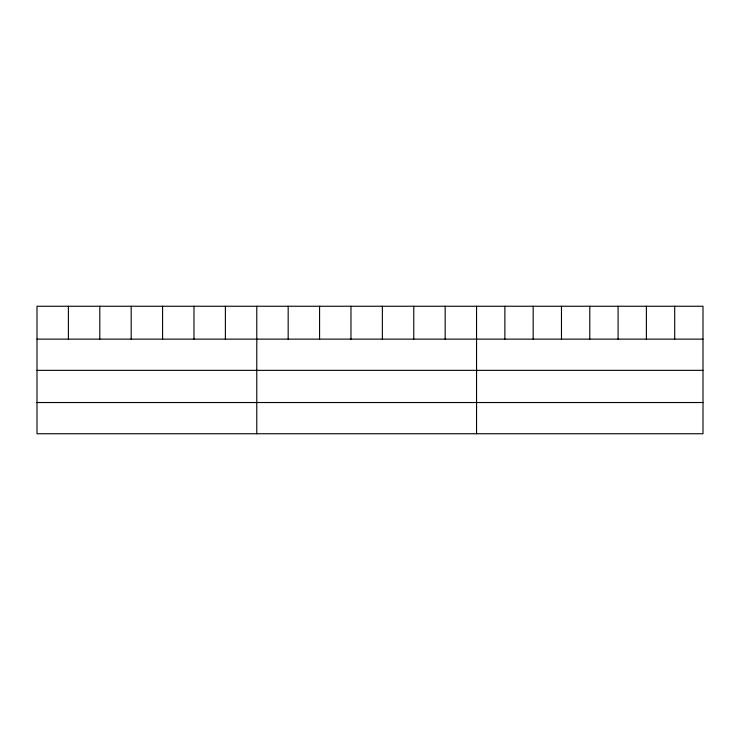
<?xml version="1.0" encoding="UTF-8"?>
<svg xmlns="http://www.w3.org/2000/svg" width="740" height="740" viewBox="0 0 740 740"><rect width="100%" height="100%" fill="white"/><g stroke="black" fill="none" stroke-linecap="round" stroke-linejoin="round"><path stroke-width="1.11" d="M703 370.351L703 306.249L37 306.249L37 433.751L703 433.751L703 370.351L37 370.351M37 339.124L703 339.124M37 402.523L703 402.523M674.695 306.249L674.695 339.124M646.39 306.249L646.39 339.124M618.085 306.249L618.085 339.124M589.78 306.249L589.78 339.124M561.475 306.249L561.475 339.124M533.17 306.249L533.17 339.124M504.865 306.249L504.865 339.124M476.56 306.249L476.56 433.751M445.166 306.249L445.166 339.124M413.762 306.249L413.762 339.124M382.367 306.249L382.367 339.124M350.973 306.249L350.973 339.124M319.578 306.249L319.578 339.124M288.175 306.249L288.175 339.124M256.78 306.249L256.78 433.751M225.386 306.249L225.386 339.124M193.982 306.249L193.982 339.124M162.587 306.249L162.587 339.124M131.193 306.249L131.193 339.124M99.798 306.249L99.798 339.124M68.395 306.249L68.395 339.124"/></g></svg>
